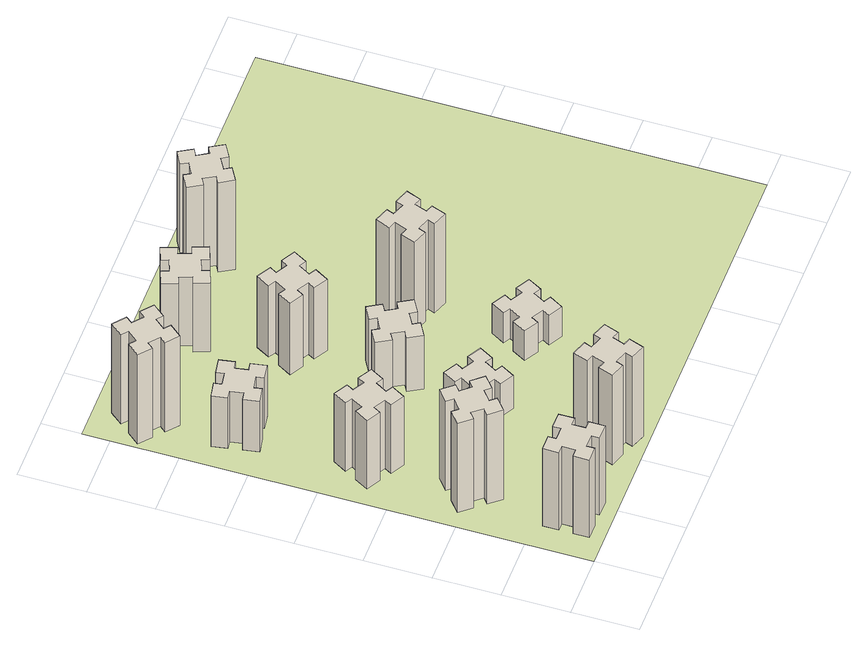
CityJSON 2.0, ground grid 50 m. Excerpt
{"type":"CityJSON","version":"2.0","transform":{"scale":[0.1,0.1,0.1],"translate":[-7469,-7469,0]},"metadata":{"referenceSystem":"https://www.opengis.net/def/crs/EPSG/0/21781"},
"CityObjects":{
"building1":{"type":"Building","attributes":{"class":"1000","function":"1000","usage":"1000","yearOfConstruction":2016,"roofType":"1000","measuredHeight":78,"storeysAboveGround":30,"storeysBelowGround":0},"geometry":[{"type":"Solid","lod":"1","boundaries":[[[[0,1,2,3,4,5,6,7,8,9,10,11,12,13,14,15,16,17,18,19]],[[17,16,20,21]],[[16,15,22,20]],[[15,14,23,22]],[[14,13,24,23]],[[13,12,25,24]],[[12,11,26,25]],[[11,10,27,26]],[[10,9,28,27]],[[9,8,29,28]],[[8,7,30,29]],[[7,6,31,30]],[[6,5,32,31]],[[5,4,33,32]],[[4,3,34,33]],[[3,2,35,34]],[[2,1,36,35]],[[1,0,37,36]],[[0,19,38,37]],[[19,18,39,38]],[[18,17,21,39]],[[24,25,26,27,28,29,30,31,32,33,34,35,36,37,38,39,21,20,22,23]]]]}]},
"building2":{"type":"Building","attributes":{"class":"1000","function":"1000","usage":"1000","yearOfConstruction":2016,"roofType":"1000","measuredHeight":90,"storeysAboveGround":30,"storeysBelowGround":0},"geometry":[{"type":"Solid","lod":"1","boundaries":[[[[40,41,42,43,44,45,46,47,48,49,50,51,52,53,54,55,56,57,58,59]],[[57,56,60,61]],[[56,55,62,60]],[[55,54,63,62]],[[54,53,64,63]],[[53,52,65,64]],[[52,51,66,65]],[[51,50,67,66]],[[50,49,68,67]],[[49,48,69,68]],[[48,47,70,69]],[[47,46,71,70]],[[46,45,72,71]],[[45,44,73,72]],[[44,43,74,73]],[[43,42,75,74]],[[42,41,76,75]],[[41,40,77,76]],[[40,59,78,77]],[[59,58,79,78]],[[58,57,61,79]],[[64,65,66,67,68,69,70,71,72,73,74,75,76,77,78,79,61,60,62,63]]]]}]},
"building3":{"type":"Building","attributes":{"class":"1000","function":"1000","usage":"1000","yearOfConstruction":2016,"roofType":"1000","measuredHeight":69,"storeysAboveGround":30,"storeysBelowGround":0},"geometry":[{"type":"Solid","lod":"1","boundaries":[[[[80,81,82,83,84,85,86,87,88,89,90,91,92,93,94,95,96,97,98,99]],[[97,96,100,101]],[[96,95,102,100]],[[95,94,103,102]],[[94,93,104,103]],[[93,92,105,104]],[[92,91,106,105]],[[91,90,107,106]],[[90,89,108,107]],[[89,88,109,108]],[[88,87,110,109]],[[87,86,111,110]],[[86,85,112,111]],[[85,84,113,112]],[[84,83,114,113]],[[83,82,115,114]],[[82,81,116,115]],[[81,80,117,116]],[[80,99,118,117]],[[99,98,119,118]],[[98,97,101,119]],[[104,105,106,107,108,109,110,111,112,113,114,115,116,117,118,119,101,100,102,103]]]]}]},
"building4":{"type":"Building","attributes":{"class":"1000","function":"1000","usage":"1000","yearOfConstruction":2016,"roofType":"1000","measuredHeight":51,"storeysAboveGround":30,"storeysBelowGround":0},"geometry":[{"type":"Solid","lod":"1","boundaries":[[[[120,121,122,123,124,125,126,127,128,129,130,131,132,133,134,135,136,137,138,139]],[[137,136,140,141]],[[136,135,142,140]],[[135,134,143,142]],[[134,133,144,143]],[[133,132,145,144]],[[132,131,146,145]],[[131,130,147,146]],[[130,129,148,147]],[[129,128,149,148]],[[128,127,150,149]],[[127,126,151,150]],[[126,125,152,151]],[[125,124,153,152]],[[124,123,154,153]],[[123,122,155,154]],[[122,121,156,155]],[[121,120,157,156]],[[120,139,158,157]],[[139,138,159,158]],[[138,137,141,159]],[[144,145,146,147,148,149,150,151,152,153,154,155,156,157,158,159,141,140,142,143]]]]}]},
"building5":{"type":"Building","attributes":{"class":"1000","function":"1000","usage":"1000","yearOfConstruction":2016,"roofType":"1000","measuredHeight":90,"storeysAboveGround":30,"storeysBelowGround":0},"geometry":[{"type":"Solid","lod":"1","boundaries":[[[[160,161,162,163,164,165,166,167,168,169,170,171,172,173,174,175,176,177,178,179]],[[177,176,180,181]],[[176,175,182,180]],[[175,174,183,182]],[[174,173,184,183]],[[173,172,185,184]],[[172,171,186,185]],[[171,170,187,186]],[[170,169,188,187]],[[169,168,189,188]],[[168,167,190,189]],[[167,166,191,190]],[[166,165,192,191]],[[165,164,193,192]],[[164,163,194,193]],[[163,162,195,194]],[[162,161,196,195]],[[161,160,197,196]],[[160,179,198,197]],[[179,178,199,198]],[[178,177,181,199]],[[184,185,186,187,188,189,190,191,192,193,194,195,196,197,198,199,181,180,182,183]]]]}]},
"building6":{"type":"Building","attributes":{"class":"1000","function":"1000","usage":"1000","yearOfConstruction":2016,"roofType":"1000","measuredHeight":90,"storeysAboveGround":30,"storeysBelowGround":0},"geometry":[{"type":"Solid","lod":"1","boundaries":[[[[200,201,202,203,204,205,206,207,208,209,210,211,212,213,214,215,216,217,218,219]],[[217,216,220,221]],[[216,215,222,220]],[[215,214,223,222]],[[214,213,224,223]],[[213,212,225,224]],[[212,211,226,225]],[[211,210,227,226]],[[210,209,228,227]],[[209,208,229,228]],[[208,207,230,229]],[[207,206,231,230]],[[206,205,232,231]],[[205,204,233,232]],[[204,203,234,233]],[[203,202,235,234]],[[202,201,236,235]],[[201,200,237,236]],[[200,219,238,237]],[[219,218,239,238]],[[218,217,221,239]],[[224,225,226,227,228,229,230,231,232,233,234,235,236,237,238,239,221,220,222,223]]]]}]},
"building7":{"type":"Building","attributes":{"class":"1000","function":"1000","usage":"1000","yearOfConstruction":2016,"roofType":"1000","measuredHeight":33,"storeysAboveGround":30,"storeysBelowGround":0},"geometry":[{"type":"Solid","lod":"1","boundaries":[[[[240,241,242,243,244,245,246,247,248,249,250,251,252,253,254,255,256,257,258,259]],[[257,256,260,261]],[[256,255,262,260]],[[255,254,263,262]],[[254,253,264,263]],[[253,252,265,264]],[[252,251,266,265]],[[251,250,267,266]],[[250,249,268,267]],[[249,248,269,268]],[[248,247,270,269]],[[247,246,271,270]],[[246,245,272,271]],[[245,244,273,272]],[[244,243,274,273]],[[243,242,275,274]],[[242,241,276,275]],[[241,240,277,276]],[[240,259,278,277]],[[259,258,279,278]],[[258,257,261,279]],[[264,265,266,267,268,269,270,271,272,273,274,275,276,277,278,279,261,260,262,263]]]]}]},
"building8":{"type":"Building","attributes":{"class":"1000","function":"1000","usage":"1000","yearOfConstruction":2016,"roofType":"1000","measuredHeight":54,"storeysAboveGround":30,"storeysBelowGround":0},"geometry":[{"type":"Solid","lod":"1","boundaries":[[[[280,281,282,283,284,285,286,287,288,289,290,291,292,293,294,295,296,297,298,299]],[[297,296,300,301]],[[296,295,302,300]],[[295,294,303,302]],[[294,293,304,303]],[[293,292,305,304]],[[292,291,306,305]],[[291,290,307,306]],[[290,289,308,307]],[[289,288,309,308]],[[288,287,310,309]],[[287,286,311,310]],[[286,285,312,311]],[[285,284,313,312]],[[284,283,314,313]],[[283,282,315,314]],[[282,281,316,315]],[[281,280,317,316]],[[280,299,318,317]],[[299,298,319,318]],[[298,297,301,319]],[[304,305,306,307,308,309,310,311,312,313,314,315,316,317,318,319,301,300,302,303]]]]}]},
"building9":{"type":"Building","attributes":{"class":"1000","function":"1000","usage":"1000","yearOfConstruction":2016,"roofType":"1000","measuredHeight":72,"storeysAboveGround":30,"storeysBelowGround":0},"geometry":[{"type":"Solid","lod":"1","boundaries":[[[[320,321,322,323,324,325,326,327,328,329,330,331,332,333,334,335,336,337,338,339]],[[337,336,340,341]],[[336,335,342,340]],[[335,334,343,342]],[[334,333,344,343]],[[333,332,345,344]],[[332,331,346,345]],[[331,330,347,346]],[[330,329,348,347]],[[329,328,349,348]],[[328,327,350,349]],[[327,326,351,350]],[[326,325,352,351]],[[325,324,353,352]],[[324,323,354,353]],[[323,322,355,354]],[[322,321,356,355]],[[321,320,357,356]],[[320,339,358,357]],[[339,338,359,358]],[[338,337,341,359]],[[344,345,346,347,348,349,350,351,352,353,354,355,356,357,358,359,341,340,342,343]]]]}]},
"building10":{"type":"Building","attributes":{"class":"1000","function":"1000","usage":"1000","yearOfConstruction":2016,"roofType":"1000","measuredHeight":69,"storeysAboveGround":30,"storeysBelowGround":0},"geometry":[{"type":"Solid","lod":"1","boundaries":[[[[360,361,362,363,364,365,366,367,368,369,370,371,372,373,374,375,376,377,378,379]],[[377,376,380,381]],[[376,375,382,380]],[[375,374,383,382]],[[374,373,384,383]],[[373,372,385,384]],[[372,371,386,385]],[[371,370,387,386]],[[370,369,388,387]],[[369,368,389,388]],[[368,367,390,389]],[[367,366,391,390]],[[366,365,392,391]],[[365,364,393,392]],[[364,363,394,393]],[[363,362,395,394]],[[362,361,396,395]],[[361,360,397,396]],[[360,379,398,397]],[[379,378,399,398]],[[378,377,381,399]],[[384,385,386,387,388,389,390,391,392,393,394,395,396,397,398,399,381,380,382,383]]]]}]},
"building11":{"type":"Building","attributes":{"class":"1000","function":"1000","usage":"1000","yearOfConstruction":2016,"roofType":"1000","measuredHeight":30,"storeysAboveGround":30,"storeysBelowGround":0},"geometry":[{"type":"Solid","lod":"1","boundaries":[[[[400,401,402,403,404,405,406,407,408,409,410,411,412,413,414,415,416,417,418,419]],[[417,416,420,421]],[[416,415,422,420]],[[415,414,423,422]],[[414,413,424,423]],[[413,412,425,424]],[[412,411,426,425]],[[411,410,427,426]],[[410,409,428,427]],[[409,408,429,428]],[[408,407,430,429]],[[407,406,431,430]],[[406,405,432,431]],[[405,404,433,432]],[[404,403,434,433]],[[403,402,435,434]],[[402,401,436,435]],[[401,400,437,436]],[[400,419,438,437]],[[419,418,439,438]],[[418,417,421,439]],[[424,425,426,427,428,429,430,431,432,433,434,435,436,437,438,439,421,420,422,423]]]]}]},
"building12":{"type":"Building","attributes":{"class":"1000","function":"1000","usage":"1000","yearOfConstruction":2016,"roofType":"1000","measuredHeight":90,"storeysAboveGround":30,"storeysBelowGround":0},"geometry":[{"type":"Solid","lod":"1","boundaries":[[[[440,441,442,443,444,445,446,447,448,449,450,451,452,453,454,455,456,457,458,459]],[[457,456,460,461]],[[456,455,462,460]],[[455,454,463,462]],[[454,453,464,463]],[[453,452,465,464]],[[452,451,466,465]],[[451,450,467,466]],[[450,449,468,467]],[[449,448,469,468]],[[448,447,470,469]],[[447,446,471,470]],[[446,445,472,471]],[[445,444,473,472]],[[444,443,474,473]],[[443,442,475,474]],[[442,441,476,475]],[[441,440,477,476]],[[440,459,478,477]],[[459,458,479,478]],[[458,457,461,479]],[[464,465,466,467,468,469,470,471,472,473,474,475,476,477,478,479,461,460,462,463]]]]}]},
"building13":{"type":"Building","attributes":{"class":"1000","function":"1000","usage":"1000","yearOfConstruction":2016,"roofType":"1000","measuredHeight":90,"storeysAboveGround":30,"storeysBelowGround":0},"geometry":[{"type":"Solid","lod":"1","boundaries":[[[[480,481,482,483,484,485,486,487,488,489,490,491,492,493,494,495,496,497,498,499]],[[497,496,500,501]],[[496,495,502,500]],[[495,494,503,502]],[[494,493,504,503]],[[493,492,505,504]],[[492,491,506,505]],[[491,490,507,506]],[[490,489,508,507]],[[489,488,509,508]],[[488,487,510,509]],[[487,486,511,510]],[[486,485,512,511]],[[485,484,513,512]],[[484,483,514,513]],[[483,482,515,514]],[[482,481,516,515]],[[481,480,517,516]],[[480,499,518,517]],[[499,498,519,518]],[[498,497,501,519]],[[504,505,506,507,508,509,510,511,512,513,514,515,516,517,518,519,501,500,502,503]]]]}]},
"landuse1":{"type":"LandUse","attributes":{"name":"plot1","function":"1010"},"geometry":[{"type":"MultiSurface","lod":"1","boundaries":[[[520,521,522,523]]]}]}
},
"vertices":[
[265,325,0],[265,225,0],[205,225,0],[205,105,0],[325,105,0],[325,165,0],[425,165,0],[425,105,0],[545,105,0],[545,225,0],[485,225,0],[485,325,0],[545,325,0],[545,445,0],[425,445,0],[425,385,0],[325,385,0],[325,445,0],[205,445,0],[205,325,0],[325,385,780],[325,445,780],[425,385,780],[425,445,780],[545,445,780],[545,325,780],[485,325,780],[485,225,780],[545,225,780],[545,105,780],[425,105,780],[425,165,780],[325,165,780],[325,105,780],[205,105,780],[205,225,780],[265,225,780],[265,325,780],[205,325,780],[205,445,780],
[492,1048,0],[427,1124,0],[473,1163,0],[396,1255,0],[304,1178,0],[343,1132,0],[266,1067,0],[228,1113,0],[136,1036,0],[213,944,0],[259,983,0],[323,906,0],[277,868,0],[354,776,0],[446,853,0],[408,899,0],[484,963,0],[523,917,0],[615,994,0],[538,1086,0],[484,963,900],[523,917,900],[408,899,900],[446,853,900],[354,776,900],[277,868,900],[323,906,900],[259,983,900],[213,944,900],[136,1036,900],[228,1113,900],[266,1067,900],[343,1132,900],[304,1178,900],[396,1255,900],[473,1163,900],[427,1124,900],[492,1048,900],[538,1086,900],[615,994,900],
[474,1826,0],[387,1876,0],[417,1928,0],[313,1988,0],[253,1884,0],[305,1854,0],[255,1767,0],[203,1797,0],[143,1693,0],[247,1633,0],[277,1685,0],[364,1635,0],[334,1583,0],[438,1523,0],[498,1627,0],[446,1657,0],[496,1744,0],[548,1714,0],[608,1818,0],[504,1878,0],[496,1744,690],[548,1714,690],[446,1657,690],[498,1627,690],[438,1523,690],[334,1583,690],[364,1635,690],[277,1685,690],[247,1633,690],[143,1693,690],[203,1797,690],[255,1767,690],[305,1854,690],[253,1884,690],[313,1988,690],[417,1928,690],[387,1876,690],[474,1826,690],[504,1878,690],[608,1818,690],
[405,2812,0],[307,2795,0],[297,2854,0],[178,2833,0],[199,2715,0],[258,2725,0],[276,2627,0],[217,2617,0],[237,2498,0],[356,2519,0],[345,2578,0],[444,2596,0],[454,2537,0],[572,2557,0],[551,2676,0],[492,2665,0],[475,2764,0],[534,2774,0],[513,2892,0],[395,2871,0],[475,2764,510],[534,2774,510],[492,2665,510],[551,2676,510],[572,2557,510],[454,2537,510],[444,2596,510],[345,2578,510],[356,2519,510],[237,2498,510],[217,2617,510],[276,2627,510],[258,2725,510],[199,2715,510],[178,2833,510],[297,2854,510],[307,2795,510],[405,2812,510],[395,2871,510],[513,2892,510],
[1029,360,0],[995,266,0],[939,287,0],[897,174,0],[1010,133,0],[1031,189,0],[1125,155,0],[1104,99,0],[1217,57,0],[1258,170,0],[1202,191,0],[1236,285,0],[1292,264,0],[1333,377,0],[1220,418,0],[1200,362,0],[1106,396,0],[1127,452,0],[1014,493,0],[973,380,0],[1106,396,900],[1127,452,900],[1200,362,900],[1220,418,900],[1333,377,900],[1292,264,900],[1236,285,900],[1202,191,900],[1258,170,900],[1217,57,900],[1104,99,900],[1125,155,900],[1031,189,900],[1010,133,900],[897,174,900],[939,287,900],[995,266,900],[1029,360,900],[973,380,900],[1014,493,900],
[384,3387,0],[308,3452,0],[346,3498,0],[254,3575,0],[177,3483,0],[223,3444,0],[159,3368,0],[113,3406,0],[36,3314,0],[128,3237,0],[166,3283,0],[243,3219,0],[204,3173,0],[296,3096,0],[373,3188,0],[327,3226,0],[392,3303,0],[438,3264,0],[515,3356,0],[423,3433,0],[392,3303,900],[438,3264,900],[327,3226,900],[373,3188,900],[296,3096,900],[204,3173,900],[243,3219,900],[166,3283,900],[128,3237,900],[36,3314,900],[113,3406,900],[159,3368,900],[223,3444,900],[177,3483,900],[254,3575,900],[346,3498,900],[308,3452,900],[384,3387,900],[423,3433,900],[515,3356,900],
[1186,1117,0],[1236,1204,0],[1288,1174,0],[1348,1278,0],[1244,1338,0],[1214,1286,0],[1127,1336,0],[1157,1388,0],[1053,1448,0],[993,1344,0],[1045,1314,0],[995,1227,0],[943,1257,0],[883,1153,0],[987,1093,0],[1017,1145,0],[1104,1095,0],[1074,1043,0],[1178,983,0],[1238,1087,0],[1104,1095,330],[1074,1043,330],[1017,1145,330],[987,1093,330],[883,1153,330],[943,1257,330],[995,1227,330],[1045,1314,330],[993,1344,330],[1053,1448,330],[1157,1388,330],[1127,1336,330],[1214,1286,330],[1244,1338,330],[1348,1278,330],[1288,1174,330],[1236,1204,330],[1186,1117,330],[1238,1087,330],[1178,983,330],
[1336,1867,0],[1286,1954,0],[1338,1984,0],[1278,2088,0],[1174,2028,0],[1204,1976,0],[1117,1926,0],[1087,1978,0],[983,1918,0],[1043,1814,0],[1095,1844,0],[1145,1757,0],[1093,1727,0],[1153,1623,0],[1257,1683,0],[1227,1735,0],[1314,1785,0],[1344,1733,0],[1448,1793,0],[1388,1897,0],[1314,1785,540],[1344,1733,540],[1227,1735,540],[1257,1683,540],[1153,1623,540],[1093,1727,540],[1145,1757,540],[1095,1844,540],[1043,1814,540],[983,1918,540],[1087,1978,540],[1117,1926,540],[1204,1976,540],[1174,2028,540],[1278,2088,540],[1338,1984,540],[1286,1954,540],[1336,1867,540],[1388,1897,540],[1448,1793,540],
[1314,2666,0],[1227,2716,0],[1257,2768,0],[1153,2828,0],[1093,2724,0],[1145,2694,0],[1095,2607,0],[1043,2637,0],[983,2533,0],[1087,2473,0],[1117,2525,0],[1204,2475,0],[1174,2423,0],[1278,2363,0],[1338,2467,0],[1286,2497,0],[1336,2584,0],[1388,2554,0],[1448,2658,0],[1344,2718,0],[1336,2584,720],[1388,2554,720],[1286,2497,720],[1338,2467,720],[1278,2363,720],[1174,2423,720],[1204,2475,720],[1117,2525,720],[1087,2473,720],[983,2533,720],[1043,2637,720],[1095,2607,720],[1145,2694,720],[1093,2724,720],[1153,2828,720],[1257,2768,720],[1227,2716,720],[1314,2666,720],[1344,2718,720],[1448,2658,720],
[1125,3456,0],[1031,3422,0],[1010,3478,0],[897,3437,0],[939,3324,0],[995,3345,0],[1029,3251,0],[973,3230,0],[1014,3117,0],[1127,3159,0],[1106,3215,0],[1200,3249,0],[1220,3193,0],[1333,3234,0],[1292,3347,0],[1236,3326,0],[1202,3420,0],[1258,3440,0],[1217,3553,0],[1104,3512,0],[1202,3420,690],[1258,3440,690],[1236,3326,690],[1292,3347,690],[1333,3234,690],[1220,3193,690],[1200,3249,690],[1106,3215,690],[1127,3159,690],[1014,3117,690],[973,3230,690],[1029,3251,690],[995,3345,690],[939,3324,690],[897,3437,690],[1010,3478,690],[1031,3422,690],[1125,3456,690],[1104,3512,690],[1217,3553,690],
[1757,1045,0],[1844,995,0],[1814,943,0],[1918,883,0],[1978,987,0],[1926,1017,0],[1976,1104,0],[2028,1074,0],[2088,1178,0],[1984,1238,0],[1954,1186,0],[1867,1236,0],[1897,1288,0],[1793,1348,0],[1733,1244,0],[1785,1214,0],[1735,1127,0],[1683,1157,0],[1623,1053,0],[1727,993,0],[1735,1127,300],[1683,1157,300],[1785,1214,300],[1733,1244,300],[1793,1348,300],[1897,1288,300],[1867,1236,300],[1954,1186,300],[1984,1238,300],[2088,1178,300],[2028,1074,300],[1976,1104,300],[1926,1017,300],[1978,987,300],[1918,883,300],[1814,943,300],[1844,995,300],[1757,1045,300],[1727,993,300],[1623,1053,300],
[1940,2042,0],[1846,2076,0],[1867,2132,0],[1754,2173,0],[1713,2060,0],[1769,2040,0],[1735,1946,0],[1679,1967,0],[1637,1854,0],[1750,1813,0],[1771,1869,0],[1865,1835,0],[1844,1779,0],[1957,1737,0],[1998,1850,0],[1942,1871,0],[1976,1965,0],[2032,1944,0],[2073,2057,0],[1960,2098,0],[1976,1965,900],[2032,1944,900],[1942,1871,900],[1998,1850,900],[1957,1737,900],[1844,1779,900],[1865,1835,900],[1771,1869,900],[1750,1813,900],[1637,1854,900],[1679,1967,900],[1735,1946,900],[1769,2040,900],[1713,2060,900],[1754,2173,900],[1867,2132,900],[1846,2076,900],[1940,2042,900],[1960,2098,900],[2073,2057,900],
[1844,3556,0],[1757,3506,0],[1727,3558,0],[1623,3498,0],[1683,3394,0],[1735,3424,0],[1785,3337,0],[1733,3307,0],[1793,3203,0],[1897,3263,0],[1867,3315,0],[1954,3365,0],[1984,3313,0],[2088,3373,0],[2028,3477,0],[1976,3447,0],[1926,3534,0],[1978,3564,0],[1918,3668,0],[1814,3608,0],[1926,3534,900],[1978,3564,900],[1976,3447,900],[2028,3477,900],[2088,3373,900],[1984,3313,900],[1954,3365,900],[1867,3315,900],[1897,3263,900],[1793,3203,900],[1733,3307,900],[1785,3337,900],[1735,3424,900],[1683,3394,900],[1623,3498,900],[1727,3558,900],[1757,3506,900],[1844,3556,900],[1814,3608,900],[1918,3668,900],
[5,3705,0],[3705,3705,0],[3705,5,0],[5,5,0]
]}
